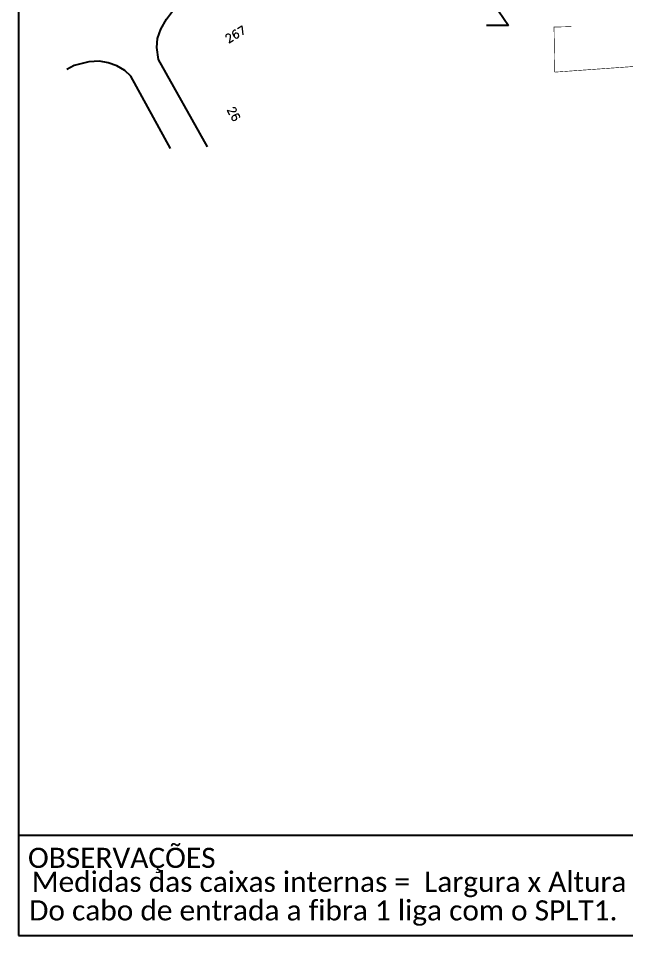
# Model space of a CAD drawing. Header units: inches. Extents: x 29507 to 31337, y 297153 to 297752.
# Drawn here: x 29507.3 to 29723, y 297153.4 to 297478.8 of the extents above; entities that cross this region are included whole.
import ezdxf
from ezdxf.enums import TextEntityAlignment as Align

# ---------------------------------------------------------------- set-up
doc = ezdxf.new("R2010")
doc.units = ezdxf.units.IN
doc.header["$MEASUREMENT"] = 0
doc.layers.get('0').update_dxf_attribs({"color": 252})
doc.layers.add('CAP a instalar', color=1, linetype='Continuous')
doc.layers.add('MUB', color=252, linetype='Continuous')
doc.styles.add('MtXpl_Calibri', font='calibri.ttf')
doc.styles.add('ROMANS', font='ROMANS.SHX', dxfattribs={"height": 2.5})
doc.styles.add('WMF-Calibri0', font='calibri.ttf')
doc.linetypes.add('FENCELINE1', pattern='A,0.25,-0.1,[133,ltypeshp.shx,S=0.1,R=0,X=-0.1,Y=0],-0.1,1', length=1.45)

msp = doc.modelspace()

# ---------------------------------------------------------------- linework, layer by layer
at = {"color": 0}
for points in [[(29507.28, 297153.41), (30345.84, 297153.41), (30345.84, 297747.41), (29507.28, 297747.41), (29507.28, 297153.41)], [(29507.28, 297189.1), (29863.22, 297189.1)]]:
    msp.add_lwpolyline(points, dxfattribs=at)
at = {"layer": 'CAP a instalar', "color": 0, "linetype": 'FENCELINE1', "ltscale": 5}
for p, q in [((29647.93, 297525.22), (29681.1, 297476.34)), ((29681.1, 297476.34), (29673.26, 297476.33))]:
    msp.add_line(p, q, dxfattribs=at)
at = {"layer": 'CAP a instalar', "color": 8, "linetype": 'FENCELINE1', "ltscale": 5, "const_width": 0.2}
for points in [[(29793.56, 297513.7), (29797.38, 297504), (29784.8, 297466.01), (29697.49, 297459.75)], [(29703.37, 297475.9), (29697.24, 297475.74), (29697.49, 297459.75)]]:
    msp.add_lwpolyline(points, dxfattribs=at)
at = {"layer": 'MUB', "color": 3}
for points in [[(29574.35, 297433.2), (29556.97, 297464.21), (29556.39, 297468.46), (29556.57, 297471.71), (29557.8, 297475.03), (29559.76, 297478.5), (29561.97, 297481.36), (29567.07, 297485.21), (29730.11, 297580.91), (29734.72, 297582.2)], [(29561.2, 297432.61), (29547.11, 297458.32), (29545, 297460.29), (29542.16, 297461.95), (29539.15, 297463), (29536.03, 297463.64), (29532.28, 297463.44), (29527.12, 297462.15), (29524.47, 297460.69)]]:
    msp.add_lwpolyline(points, dxfattribs=at)

# ---------------------------------------------------------------- texts
at = {"color": 0}
for s, style, p in [('OBSERVAÇÕES', 'WMF-Calibri0', (29510.69, 297177.45)), ('Do cabo de entrada a fibra 1 liga com o SPLT1.', 'MtXpl_Calibri', (29511.1, 297158.81))]:
    msp.add_text(s, height=7.1308, dxfattribs=dict(at, style=style)).set_placement(p)
at = {"color": 0, "insert": (29512.05, 297176.06), "char_height": 7.1308, "width": 658.8434, "attachment_point": 1, "style": 'WMF-Calibri0'}
msp.add_mtext('Medidas das caixas internas =  Largura x Altura x Profundidade (cm)', dxfattribs=at)
at = {"layer": 'MUB', "color": 3, "style": 'ROMANS'}
for s, rotation, p in [('267', 29.6883, (29584.28, 297473.17)), ('26', 298.8408, (29583.68, 297444.94))]:
    msp.add_text(s, height=2.976, rotation=rotation, dxfattribs=at).set_placement(p, align=Align.MIDDLE_CENTER)

doc.saveas('drawing.dxf')
